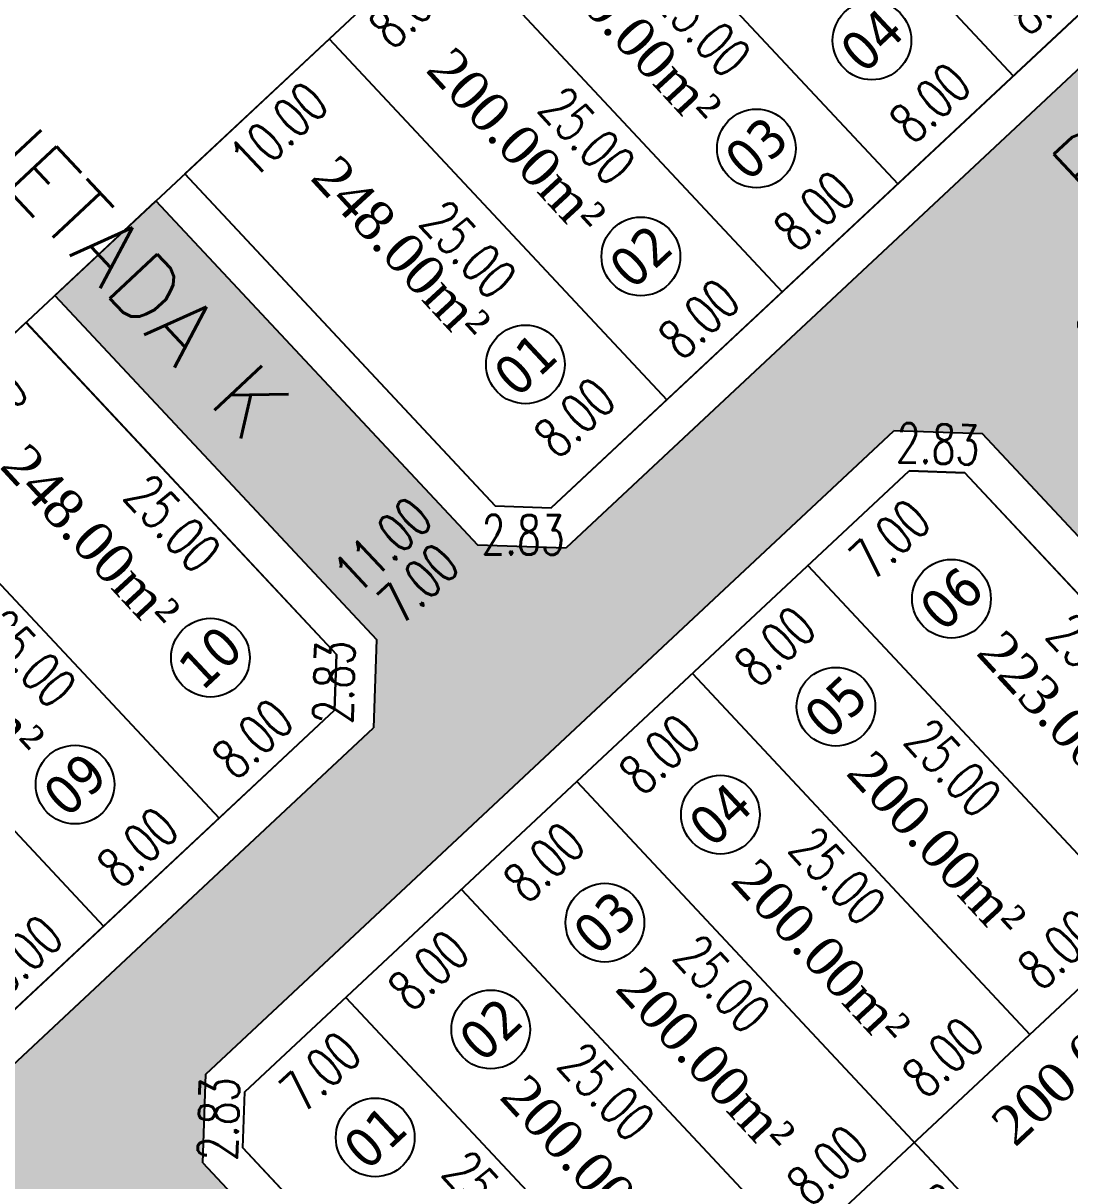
# Model space of a CAD drawing. Header units: metres. Extents: x 437145 to 437701, y 9614495 to 9615043.
# Drawn here: x 437272.8 to 437325.8, y 9614732.4 to 9614791 of the extents above; entities that cross this region are included whole.
import ezdxf

# ---------------------------------------------------------------- set-up
doc = ezdxf.new("R2010")
doc.units = ezdxf.units.M
doc.header["$PDMODE"] = 35
doc.header["$PDSIZE"] = 0.1
for name, color, linetype in [('ADUTORA', 90, 'Continuous'), ('Auxiliar', 7, 'Continuous'), ('COTAS', 10, 'Continuous'), ('Layer3', 1, 'Continuous'), ('M_FIO', 32, 'Continuous'), ('ÁREA', 7, 'Continuous')]:
    doc.layers.add(name, color=color, linetype=linetype)
doc.styles.add('COTAS', font='romans.shx', dxfattribs={"width": 0.7})
doc.styles.add('symplex', font='simplex.shx', dxfattribs={"bigfont": 'bigfont.shx'})
doc.styles.add('tahoma', font='tahoma.ttf')
doc.styles.add('ÁREA', font='times.ttf', dxfattribs={"height": 2})
doc.dimstyles.new('C-75', dxfattribs={"dimtxt": 2, "dimasz": 0.2, "dimexe": 0, "dimexo": 0, "dimgap": 1, "dimtad": 0, "dimzin": 4, "dimdsep": 46, "dimtxsty": 'COTAS', "dimblk1": 'BOL-COT', "dimblk2": 'BOL-COT', "dimsah": 1, "dimcen": 0.1, "dimse1": 1, "dimse2": 1, "dimsd1": 1, "dimsd2": 1, "dimclrd": 8, "dimclre": 256, "dimaunit": 1, "dimadec": 3, "dimazin": 0, "dimtfac": 0.5, "dimtix": 1, "dimtmove": 0, "dimatfit": 3, "dimldrblk": 'BOL-COT', "dimfxl": 1, "dimtolj": 1, "dimtzin": 0, "dimarcsym": 0})

# ---------------------------------------------------------------- blocks, each defined once
blk = doc.blocks.new('*D5')
at = {"layer": 'Defpoints', "color": 0, "transparency": 16777216}
for p in [(2540.772, 1164.076), (2532.772, 1161.546), (2540.772, 1161.547)]:
    blk.add_point(p, dxfattribs=at)
at = {"layer": 'Layer3', "transparency": 16777216, "insert": (2536.772, 1164.076), "char_height": 2, "attachment_point": 5, "rotation": 0.00203, "style": 'COTAS'}
blk.add_mtext('\\A1;8.00', dxfattribs=at)
blk = doc.blocks.new('BOL-COT')
at = {"layer": 'COTAS'}
for p, q in [((0, -3), (0, 3)), ((-2, 0), (2, 0))]:
    blk.add_line(p, q, dxfattribs=at)
blk.add_circle((0, 0), 0.4, dxfattribs=at)
blk = doc.blocks.new('*D6')
at = {"layer": 'Defpoints', "color": 0, "transparency": 16777216}
for p in [(2538.645, 1186.547), (2540.771, 1186.547), (2540.772, 1161.547)]:
    blk.add_point(p, dxfattribs=at)
at = {"layer": 'Layer3', "transparency": 16777216, "insert": (2538.646, 1173.954), "char_height": 2, "attachment_point": 5, "rotation": 270.00204, "style": 'COTAS'}
blk.add_mtext('\\A1;25.00', dxfattribs=at)
blk = doc.blocks.new('*D41')
at = {"layer": 'Defpoints', "color": 0, "transparency": 16777216}
for p in [(2564.772, 1163.431), (2564.772, 1161.548), (2572.772, 1161.548)]:
    blk.add_point(p, dxfattribs=at)
at = {"layer": 'Layer3', "transparency": 16777216, "insert": (2568.772, 1163.431), "char_height": 2, "attachment_point": 5, "rotation": 0.00204, "style": 'COTAS'}
blk.add_mtext('\\A1;8.00', dxfattribs=at)
blk = doc.blocks.new('*D42')
at = {"layer": 'Defpoints', "color": 0, "transparency": 16777216}
for p in [(2556.772, 1163.43), (2556.772, 1161.547), (2564.772, 1161.548)]:
    blk.add_point(p, dxfattribs=at)
at = {"layer": 'Layer3', "transparency": 16777216, "insert": (2560.772, 1163.43), "char_height": 2, "attachment_point": 5, "rotation": 0.00204, "style": 'COTAS'}
blk.add_mtext('\\A1;8.00', dxfattribs=at)
blk = doc.blocks.new('*D43')
at = {"layer": 'Defpoints', "color": 0, "transparency": 16777216}
for p in [(2548.772, 1163.43), (2548.772, 1161.547), (2556.772, 1161.547)]:
    blk.add_point(p, dxfattribs=at)
at = {"layer": 'Layer3', "transparency": 16777216, "insert": (2552.772, 1163.43), "char_height": 2, "attachment_point": 5, "rotation": 0.00204, "style": 'COTAS'}
blk.add_mtext('\\A1;8.00', dxfattribs=at)
blk = doc.blocks.new('*D44')
at = {"layer": 'Defpoints', "color": 0, "transparency": 16777216}
for p in [(2540.772, 1163.43), (2540.772, 1161.547), (2548.772, 1161.547)]:
    blk.add_point(p, dxfattribs=at)
at = {"layer": 'Layer3', "transparency": 16777216, "insert": (2544.772, 1163.43), "char_height": 2, "attachment_point": 5, "rotation": 0.00204, "style": 'COTAS'}
blk.add_mtext('\\A1;8.00', dxfattribs=at)
blk = doc.blocks.new('*D71')
at = {"layer": 'Defpoints', "color": 0, "transparency": 16777216}
for p in [(2564.769, 1186.55), (2562.961, 1161.55), (2564.77, 1161.55)]:
    blk.add_point(p, dxfattribs=at)
at = {"layer": 'Layer3', "transparency": 16777216, "insert": (2562.961, 1174.05), "char_height": 2, "attachment_point": 5, "rotation": 270.00204, "style": 'COTAS'}
blk.add_mtext('\\A1;25.00', dxfattribs=at)
blk = doc.blocks.new('*D72')
at = {"layer": 'Defpoints', "color": 0, "transparency": 16777216}
for p in [(2556.769, 1186.549), (2554.961, 1161.549), (2556.77, 1161.549)]:
    blk.add_point(p, dxfattribs=at)
at = {"layer": 'Layer3', "transparency": 16777216, "insert": (2554.961, 1174.049), "char_height": 2, "attachment_point": 5, "rotation": 270.00204, "style": 'COTAS'}
blk.add_mtext('\\A1;25.00', dxfattribs=at)
blk = doc.blocks.new('*D73')
at = {"layer": 'Defpoints', "color": 0, "transparency": 16777216}
for p in [(2548.769, 1186.549), (2546.961, 1161.549), (2548.77, 1161.549)]:
    blk.add_point(p, dxfattribs=at)
at = {"layer": 'Layer3', "transparency": 16777216, "insert": (2546.961, 1174.049), "char_height": 2, "attachment_point": 5, "rotation": 270.00204, "style": 'COTAS'}
blk.add_mtext('\\A1;25.00', dxfattribs=at)
blk = doc.blocks.new('*D216')
at = {"layer": 'Defpoints', "color": 0, "transparency": 16777216}
for p in [(2501.273, 1150.545), (2508.273, 1150.546), (2508.273, 1148.689)]:
    blk.add_point(p, dxfattribs=at)
at = {"layer": 'Layer3', "transparency": 16777216, "insert": (2504.773, 1148.689), "char_height": 2, "attachment_point": 5, "rotation": 0.00204, "style": 'COTAS'}
blk.add_mtext('\\A1;7.00', dxfattribs=at)
blk = doc.blocks.new('*D217')
at = {"layer": 'Defpoints', "color": 0, "transparency": 16777216}
for p in [(2530.771, 1186.546), (2540.771, 1186.547), (2540.771, 1184.933)]:
    blk.add_point(p, dxfattribs=at)
at = {"layer": 'Layer3', "transparency": 16777216, "insert": (2535.771, 1184.933), "char_height": 2, "attachment_point": 5, "rotation": 0.00204, "style": 'COTAS'}
blk.add_mtext('\\A1;10.00', dxfattribs=at)
blk = doc.blocks.new('*D218')
at = {"layer": 'Defpoints', "color": 0, "transparency": 16777216}
for p in [(2540.774, 1186.545), (2548.771, 1186.545), (2548.771, 1184.914)]:
    blk.add_point(p, dxfattribs=at)
at = {"layer": 'Layer3', "transparency": 16777216, "insert": (2544.8, 1184.914), "char_height": 2, "attachment_point": 5, "rotation": 0.00204, "style": 'COTAS'}
blk.add_mtext('\\A1;8.00', dxfattribs=at)
blk = doc.blocks.new('*D220')
at = {"layer": 'Defpoints', "color": 0, "transparency": 16777216}
for p in [(2519.771, 1168.046), (2530.774, 1168.044), (2530.774, 1165.994)]:
    blk.add_point(p, dxfattribs=at)
at = {"layer": 'Layer3', "transparency": 16777216, "insert": (2525.272, 1165.995), "char_height": 2, "attachment_point": 5, "rotation": 359.99204, "style": 'COTAS'}
blk.add_mtext('\\A1;11.00', dxfattribs=at)
blk = doc.blocks.new('*D236')
at = {"layer": 'Defpoints', "color": 0, "transparency": 16777216}
for p in [(2501.772, 1163.294), (2493.772, 1161.545), (2501.772, 1161.545)]:
    blk.add_point(p, dxfattribs=at)
at = {"layer": 'Layer3', "transparency": 16777216, "insert": (2497.772, 1163.294), "char_height": 2, "attachment_point": 5, "rotation": 0.00204, "style": 'COTAS'}
blk.add_mtext('\\A1;8.00', dxfattribs=at)
blk = doc.blocks.new('*D237')
at = {"layer": 'Defpoints', "color": 0, "transparency": 16777216}
for p in [(2501.771, 1186.545), (2500.25, 1161.545), (2501.772, 1161.545)]:
    blk.add_point(p, dxfattribs=at)
at = {"layer": 'Layer3', "transparency": 16777216, "insert": (2500.249, 1174.045), "char_height": 2, "attachment_point": 5, "rotation": 270.00204, "style": 'COTAS'}
blk.add_mtext('\\A1;25.00', dxfattribs=at)
blk = doc.blocks.new('*D239')
at = {"layer": 'Defpoints', "color": 0, "transparency": 16777216}
for p in [(2509.772, 1163.295), (2501.772, 1161.545), (2509.772, 1161.546)]:
    blk.add_point(p, dxfattribs=at)
at = {"layer": 'Layer3', "transparency": 16777216, "insert": (2505.772, 1163.294), "char_height": 2, "attachment_point": 5, "rotation": 0.00204, "style": 'COTAS'}
blk.add_mtext('\\A1;8.00', dxfattribs=at)
blk = doc.blocks.new('*D240')
at = {"layer": 'Defpoints', "color": 0, "transparency": 16777216}
for p in [(2509.771, 1186.546), (2508.25, 1161.546), (2509.772, 1161.546)]:
    blk.add_point(p, dxfattribs=at)
at = {"layer": 'Layer3', "transparency": 16777216, "insert": (2508.249, 1174.046), "char_height": 2, "attachment_point": 5, "rotation": 270.00204, "style": 'COTAS'}
blk.add_mtext('\\A1;25.00', dxfattribs=at)
blk = doc.blocks.new('*D242')
at = {"layer": 'Defpoints', "color": 0, "transparency": 16777216}
for p in [(2517.772, 1163.328), (2509.772, 1161.546), (2517.772, 1161.546)]:
    blk.add_point(p, dxfattribs=at)
at = {"layer": 'Layer3', "transparency": 16777216, "insert": (2513.772, 1163.327), "char_height": 2, "attachment_point": 5, "rotation": 0.00196, "style": 'COTAS'}
blk.add_mtext('\\A1;8.00', dxfattribs=at)
blk = doc.blocks.new('*D243')
at = {"layer": 'Defpoints', "color": 0, "transparency": 16777216}
for p in [(2519.771, 1186.546), (2518.25, 1161.546), (2519.772, 1161.546)]:
    blk.add_point(p, dxfattribs=at)
at = {"layer": 'Layer3', "transparency": 16777216, "insert": (2518.249, 1174.046), "char_height": 2, "attachment_point": 5, "rotation": 270.00204, "style": 'COTAS'}
blk.add_mtext('\\A1;25.00', dxfattribs=at)
blk = doc.blocks.new('*D244')
at = {"layer": 'Defpoints', "color": 0, "transparency": 16777216}
for p in [(2509.771, 1186.546), (2519.771, 1186.546), (2519.771, 1184.692)]:
    blk.add_point(p, dxfattribs=at)
at = {"layer": 'Layer3', "transparency": 16777216, "insert": (2514.771, 1184.692), "char_height": 2, "attachment_point": 5, "rotation": 0.00175, "style": 'COTAS'}
blk.add_mtext('\\A1;10.00', dxfattribs=at)
blk = doc.blocks.new('*D259')
at = {"layer": 'Defpoints', "color": 0, "transparency": 16777216}
for p in [(2508.273, 1150.546), (2516.273, 1150.546), (2516.273, 1148.696)]:
    blk.add_point(p, dxfattribs=at)
at = {"layer": 'Layer3', "transparency": 16777216, "insert": (2512.273, 1148.696), "char_height": 2, "attachment_point": 5, "rotation": 0.00203, "style": 'COTAS'}
blk.add_mtext('\\A1;8.00', dxfattribs=at)
blk = doc.blocks.new('*D260')
at = {"layer": 'Defpoints', "color": 0, "transparency": 16777216}
for p in [(2516.273, 1150.546), (2514.643, 1125.546), (2516.274, 1125.546)]:
    blk.add_point(p, dxfattribs=at)
at = {"layer": 'Layer3', "transparency": 16777216, "insert": (2514.643, 1138.046), "char_height": 2, "attachment_point": 5, "rotation": 270.00204, "style": 'COTAS'}
blk.add_mtext('\\A1;25.00', dxfattribs=at)
blk = doc.blocks.new('*D261')
at = {"layer": 'Defpoints', "color": 0, "transparency": 16777216}
for p in [(2508.273, 1150.546), (2506.643, 1125.546), (2508.274, 1125.546)]:
    blk.add_point(p, dxfattribs=at)
at = {"layer": 'Layer3', "transparency": 16777216, "insert": (2506.643, 1138.046), "char_height": 2, "attachment_point": 5, "rotation": 270.00204, "style": 'COTAS'}
blk.add_mtext('\\A1;25.00', dxfattribs=at)
blk = doc.blocks.new('*D262')
at = {"layer": 'Defpoints', "color": 0, "transparency": 16777216}
for p in [(2524.274, 1127.706), (2516.274, 1125.546), (2524.274, 1125.546)]:
    blk.add_point(p, dxfattribs=at)
at = {"layer": 'Layer3', "transparency": 16777216, "insert": (2520.274, 1127.706), "char_height": 2, "attachment_point": 5, "rotation": 0.00178, "style": 'COTAS'}
blk.add_mtext('\\A1;8.00', dxfattribs=at)
blk = doc.blocks.new('*D263')
at = {"layer": 'Defpoints', "color": 0, "transparency": 16777216}
for p in [(2516.273, 1150.546), (2524.273, 1150.546), (2524.273, 1148.697)]:
    blk.add_point(p, dxfattribs=at)
at = {"layer": 'Layer3', "transparency": 16777216, "insert": (2520.273, 1148.696), "char_height": 2, "attachment_point": 5, "rotation": 0.00203, "style": 'COTAS'}
blk.add_mtext('\\A1;8.00', dxfattribs=at)
blk = doc.blocks.new('*D264')
at = {"layer": 'Defpoints', "color": 0, "transparency": 16777216}
for p in [(2524.273, 1150.546), (2522.643, 1125.546), (2524.274, 1125.546)]:
    blk.add_point(p, dxfattribs=at)
at = {"layer": 'Layer3', "transparency": 16777216, "insert": (2522.643, 1138.046), "char_height": 2, "attachment_point": 5, "rotation": 270.00204, "style": 'COTAS'}
blk.add_mtext('\\A1;25.00', dxfattribs=at)
blk = doc.blocks.new('*D265')
at = {"layer": 'Defpoints', "color": 0, "transparency": 16777216}
for p in [(2532.274, 1127.707), (2524.274, 1125.546), (2532.274, 1125.546)]:
    blk.add_point(p, dxfattribs=at)
at = {"layer": 'Layer3', "transparency": 16777216, "insert": (2528.274, 1127.706), "char_height": 2, "attachment_point": 5, "rotation": 0.00178, "style": 'COTAS'}
blk.add_mtext('\\A1;8.00', dxfattribs=at)
blk = doc.blocks.new('*D266')
at = {"layer": 'Defpoints', "color": 0, "transparency": 16777216}
for p in [(2524.273, 1150.546), (2532.273, 1150.546), (2532.273, 1148.697)]:
    blk.add_point(p, dxfattribs=at)
at = {"layer": 'Layer3', "transparency": 16777216, "insert": (2528.273, 1148.697), "char_height": 2, "attachment_point": 5, "rotation": 0.00203, "style": 'COTAS'}
blk.add_mtext('\\A1;8.00', dxfattribs=at)
blk = doc.blocks.new('*D267')
at = {"layer": 'Defpoints', "color": 0, "transparency": 16777216}
for p in [(2532.273, 1150.546), (2530.643, 1125.546), (2532.274, 1125.546)]:
    blk.add_point(p, dxfattribs=at)
at = {"layer": 'Layer3', "transparency": 16777216, "insert": (2530.643, 1138.046), "char_height": 2, "attachment_point": 5, "rotation": 270.00204, "style": 'COTAS'}
blk.add_mtext('\\A1;25.00', dxfattribs=at)
blk = doc.blocks.new('*D268')
at = {"layer": 'Defpoints', "color": 0, "transparency": 16777216}
for p in [(2540.274, 1127.707), (2532.274, 1125.546), (2540.274, 1125.547)]:
    blk.add_point(p, dxfattribs=at)
at = {"layer": 'Layer3', "transparency": 16777216, "insert": (2536.274, 1127.707), "char_height": 2, "attachment_point": 5, "rotation": 0.00178, "style": 'COTAS'}
blk.add_mtext('\\A1;8.00', dxfattribs=at)
blk = doc.blocks.new('*D269')
at = {"layer": 'Defpoints', "color": 0, "transparency": 16777216}
for p in [(2532.273, 1150.546), (2540.273, 1150.547), (2540.273, 1148.697)]:
    blk.add_point(p, dxfattribs=at)
at = {"layer": 'Layer3', "transparency": 16777216, "insert": (2536.273, 1148.697), "char_height": 2, "attachment_point": 5, "rotation": 0.00203, "style": 'COTAS'}
blk.add_mtext('\\A1;8.00', dxfattribs=at)
blk = doc.blocks.new('*D270')
at = {"layer": 'Defpoints', "color": 0, "transparency": 16777216}
for p in [(2540.273, 1150.547), (2538.643, 1125.547), (2540.274, 1125.547)]:
    blk.add_point(p, dxfattribs=at)
at = {"layer": 'Layer3', "transparency": 16777216, "insert": (2538.643, 1138.047), "char_height": 2, "attachment_point": 5, "rotation": 270.00204, "style": 'COTAS'}
blk.add_mtext('\\A1;25.00', dxfattribs=at)
blk = doc.blocks.new('*D271')
at = {"layer": 'Defpoints', "color": 0, "transparency": 16777216}
for p in [(2549.273, 1148.547), (2547.537, 1125.547), (2549.274, 1125.547)]:
    blk.add_point(p, dxfattribs=at)
at = {"layer": 'Layer3', "transparency": 16777216, "insert": (2547.536, 1137.047), "char_height": 2, "attachment_point": 5, "rotation": 270.00204, "style": 'COTAS'}
blk.add_mtext('\\A1;23.00', dxfattribs=at)
blk = doc.blocks.new('*D275')
at = {"layer": 'Defpoints', "color": 0, "transparency": 16777216}
for p in [(2524.274, 1119.39), (2524.274, 1117.546), (2549.274, 1117.547)]:
    blk.add_point(p, dxfattribs=at)
at = {"layer": 'Layer3', "transparency": 16777216, "insert": (2536.774, 1119.39), "char_height": 2, "attachment_point": 5, "rotation": 0.00204, "style": 'COTAS'}
blk.add_mtext('\\A1;25.00', dxfattribs=at)
blk = doc.blocks.new('*D277')
at = {"layer": 'Defpoints', "color": 0, "transparency": 16777216}
for p in [(2520.177, 1125.368), (2520.177, 1117.368), (2522.708, 1117.368)]:
    blk.add_point(p, dxfattribs=at)
at = {"layer": 'Layer3', "transparency": 16777216, "insert": (2522.708, 1121.368), "char_height": 2, "attachment_point": 5, "rotation": 270.00204, "style": 'COTAS'}
blk.add_mtext('\\A1;8.00', dxfattribs=at)
blk = doc.blocks.new('*D350')
at = {"layer": 'Defpoints', "color": 0, "transparency": 16777216}
for p in [(2501.273, 1150.545), (2498.364, 1149.454), (2499.273, 1148.545)]:
    blk.add_point(p, dxfattribs=at)
at = {"layer": 'Layer3', "transparency": 16777216, "insert": (2499.364, 1150.454), "char_height": 2, "attachment_point": 5, "rotation": 45.00204, "style": 'COTAS'}
blk.add_mtext('\\A1;2.83', dxfattribs=at)
blk = doc.blocks.new('*D446')
at = {"layer": 'Defpoints', "color": 0, "transparency": 16777216}
for p in [(2562.273, 1150.548), (2559.364, 1149.456), (2560.273, 1148.547)]:
    blk.add_point(p, dxfattribs=at)
at = {"layer": 'Layer3', "transparency": 16777216, "insert": (2560.364, 1150.456), "char_height": 2, "attachment_point": 5, "rotation": 45.00204, "style": 'COTAS'}
blk.add_mtext('\\A1;2.83', dxfattribs=at)
blk = doc.blocks.new('*D869')
at = {"layer": 'Defpoints', "color": 0, "transparency": 16777216}
for p in [(2521.772, 1164.019), (2528.772, 1164.019), (2521.772, 1163.352)]:
    blk.add_point(p, dxfattribs=at)
at = {"layer": 'Layer3', "transparency": 16777216, "insert": (2525.272, 1163.352), "char_height": 2, "attachment_point": 5, "rotation": 0.00204, "style": 'COTAS'}
blk.add_mtext('\\A1;7.00', dxfattribs=at)
blk = doc.blocks.new('*D892')
at = {"layer": 'Defpoints', "color": 0, "transparency": 16777216}
for p in [(2519.772, 1163.546), (2517.714, 1161.604), (2517.772, 1161.546)]:
    blk.add_point(p, dxfattribs=at)
at = {"layer": 'Layer3', "transparency": 16777216, "insert": (2518.714, 1162.604), "char_height": 2, "attachment_point": 5, "rotation": 45.00273, "style": 'COTAS'}
blk.add_mtext('\\A1;2.83', dxfattribs=at)
blk = doc.blocks.new('*D893')
at = {"layer": 'Defpoints', "color": 0, "transparency": 16777216}
for p in [(2540.713, 1150.545), (2547.713, 1150.546), (2547.713, 1148.689)]:
    blk.add_point(p, dxfattribs=at)
at = {"layer": 'Layer3', "transparency": 16777216, "insert": (2544.213, 1148.689), "char_height": 2, "attachment_point": 5, "rotation": 0.00204, "style": 'COTAS'}
blk.add_mtext('\\A1;7.00', dxfattribs=at)
blk = doc.blocks.new('*D896')
at = {"layer": 'Defpoints', "color": 0, "transparency": 16777216}
for p in [(2547.273, 1150.547), (2550.273, 1149.547), (2549.273, 1148.547)]:
    blk.add_point(p, dxfattribs=at)
at = {"layer": 'Layer3', "transparency": 16777216, "insert": (2549.273, 1150.547), "char_height": 2, "attachment_point": 5, "rotation": 315.00204, "style": 'COTAS'}
blk.add_mtext('\\A1;2.83', dxfattribs=at)
blk = doc.blocks.new('*D897')
at = {"layer": 'Defpoints', "color": 0, "transparency": 16777216}
for p in [(2530.772, 1163.546), (2532.828, 1161.605), (2531.83, 1160.548)]:
    blk.add_point(p, dxfattribs=at)
at = {"layer": 'Layer3', "transparency": 16777216, "insert": (2530.802, 1161.519), "char_height": 2, "attachment_point": 5, "rotation": 316.64208, "style": 'COTAS'}
blk.add_mtext('\\A1;2.83', dxfattribs=at)
blk = doc.blocks.new('atutu')
h = blk.add_hatch(color=252)
h.dxf.hatch_style = 1
h.paths.add_polyline_path([(2863.271, 1159.558), (2832.441, 1159.557), (2829.27, 1162.729), (2829.271, 1186.557), (2822.271, 1186.557), (2822.27, 1162.728), (2819.098, 1159.557), (2712.444, 1159.553), (2709.272, 1162.724), (2709.271, 1186.548), (2702.271, 1186.553), (2702.272, 1162.724), (2699.101, 1159.552), (2531.944, 1159.546), (2528.772, 1162.718), (2528.771, 1186.546), (2521.771, 1186.546), (2521.772, 1162.718), (2518.601, 1159.546), (2436.444, 1159.543), (2433.273, 1162.713), (2433.273, 1186.282), (2426.273, 1186.282), (2426.282, 928.758), (2433.282, 928.743), (2433.28, 991.384), (2436.439, 994.543), (2521.437, 994.546), (2521.437, 994.546), (2524.218, 994.546), (2531.218, 994.546), (2534.78, 994.547), (2534.769, 994.547), (2792.107, 994.556), (2795.278, 991.384), (2795.281, 928.756), (2802.281, 928.756), (2802.278, 991.395), (2805.439, 994.556), (2853.118, 994.558), (2856.278, 991.397), (2856.281, 928.758), (2863.271, 928.758)])
h.paths.add_polyline_path([(2612.273, 1149.378), (2612.278, 1004.721), (2609.106, 1001.549), (2561.45, 1001.548), (2558.278, 1004.719), (2558.273, 1149.376), (2561.444, 1152.548), (2609.101, 1152.549)], flags=16)
h.paths.add_polyline_path([(2619.273, 1149.378), (2622.444, 1152.55), (2670.101, 1152.551), (2673.273, 1149.38), (2673.278, 1004.723), (2670.106, 1001.551), (2622.45, 1001.55), (2619.278, 1004.721)], flags=16)
h.paths.add_polyline_path([(2551.273, 1149.376), (2551.278, 1004.719), (2548.106, 1001.547), (2500.45, 1001.545), (2497.278, 1004.717), (2497.273, 1149.374), (2500.444, 1152.545), (2548.101, 1152.547)], flags=16)
h.paths.add_polyline_path([(2680.273, 1149.38), (2683.444, 1152.552), (2731.101, 1152.554), (2734.273, 1149.382), (2734.278, 1004.725), (2731.106, 1001.554), (2683.45, 1001.552), (2680.278, 1004.723)], flags=16)
h.paths.add_polyline_path([(2490.273, 1149.373), (2490.278, 1004.717), (2487.106, 1001.545), (2436.452, 1001.543), (2433.279, 1004.716), (2433.274, 1149.373), (2436.444, 1152.543), (2487.101, 1152.545)], flags=16)
h.paths.add_polyline_path([(2741.273, 1149.382), (2744.444, 1152.554), (2792.101, 1152.556), (2795.273, 1149.384), (2795.278, 1004.727), (2792.106, 1001.556), (2744.45, 1001.554), (2741.278, 1004.725)], flags=16)
h.paths.add_polyline_path([(2802.273, 1149.384), (2805.444, 1152.556), (2853.101, 1152.558), (2856.273, 1149.386), (2856.278, 1004.73), (2853.106, 1001.558), (2805.45, 1001.556), (2802.278, 1004.728)], flags=16)
at = {"layer": 'Layer3', "color": 0}
for p, q in [((2501.771, 1186.545), (2501.772, 1161.545)), ((2509.771, 1186.546), (2509.772, 1161.546)), ((2519.771, 1186.546), (2519.772, 1163.546)), ((2519.772, 1163.546), (2517.772, 1161.546)), ((2530.772, 1163.546), (2532.772, 1161.546)), ((2499.273, 1148.545), (2501.273, 1150.545)), ((2549.273, 1148.547), (2547.273, 1150.547))]:
    blk.add_line(p, q, dxfattribs=at)
for points in [[(2702.797, 1186.553), (2480.954, 1186.545)], [(2530.771, 1186.546), (2530.772, 1163.546)], [(2540.771, 1186.547), (2540.772, 1161.547)], [(2548.771, 1186.547), (2548.772, 1161.547)], [(2556.771, 1186.547), (2556.772, 1161.547)], [(2564.771, 1186.548), (2564.772, 1161.548)], [(2437.272, 1161.543), (2517.772, 1161.546)], [(2698.272, 1161.552), (2532.772, 1161.546)], [(2501.273, 1150.545), (2547.273, 1150.547)], [(2508.273, 1150.546), (2508.274, 1125.546)], [(2516.273, 1150.546), (2516.274, 1125.546)], [(2524.273, 1150.546), (2524.278, 1003.546)], [(2532.273, 1150.546), (2532.274, 1125.546)], [(2540.273, 1150.547), (2540.274, 1125.547)], [(2499.273, 1148.545), (2499.278, 1005.545)], [(2549.278, 1005.547), (2549.273, 1148.547)], [(2499.274, 1125.545), (2549.274, 1125.547)]]:
    blk.add_lwpolyline(points, dxfattribs=at)
for centre in [(2505.613, 1167.768), (2515.002, 1167.78), (2536.775, 1167.737), (2544.773, 1167.739), (2552.773, 1167.739), (2560.775, 1167.737), (2504.517, 1144.357), (2512.517, 1144.357), (2520.425, 1144.358), (2528.425, 1144.358), (2536.425, 1144.358), (2544.425, 1144.358)]:
    blk.add_circle(centre, 1.991, dxfattribs=at)
at = {"layer": 'M_FIO'}
for p, q in [((2521.771, 1186.546), (2521.772, 1162.718)), ((2521.771, 1186.546), (2521.772, 1162.718)), ((2521.772, 1162.718), (2518.601, 1159.546)), ((2521.772, 1162.718), (2518.601, 1159.546)), ((2528.772, 1162.718), (2531.944, 1159.546)), ((2528.772, 1162.718), (2531.944, 1159.546)), ((2497.273, 1149.374), (2500.444, 1152.545)), ((2497.273, 1149.374), (2500.444, 1152.545)), ((2551.273, 1149.376), (2548.101, 1152.547)), ((2551.273, 1149.376), (2548.101, 1152.547))]:
    blk.add_line(p, q, dxfattribs=at)
for points in [[(2521.771, 1186.546), (2528.771, 1186.546)], [(2528.771, 1186.546), (2528.772, 1162.718)], [(2528.771, 1186.546), (2528.772, 1162.718)], [(2436.444, 1159.543), (2518.601, 1159.546)], [(2436.444, 1159.543), (2518.601, 1159.546)], [(2699.101, 1159.552), (2531.944, 1159.546)], [(2699.101, 1159.552), (2531.944, 1159.546)], [(2500.444, 1152.545), (2548.101, 1152.547)], [(2500.444, 1152.545), (2548.101, 1152.547)], [(2497.273, 1149.374), (2497.278, 1004.717)], [(2497.273, 1149.374), (2497.278, 1004.717)], [(2551.278, 1004.719), (2551.273, 1149.376)], [(2551.278, 1004.719), (2551.273, 1149.376)]]:
    blk.add_lwpolyline(points, dxfattribs=at)
at = {"layer": 'ADUTORA', "color": 7, "style": 'symplex'}
for s, rotation, p in [('RUA PROJETADA K', 270.02567, (2523.683, 1214.658)), ('RUA PROJETADA A', 0.02567, (2563.006, 1153.96))]:
    blk.add_text(s, height=3.2843, rotation=rotation, dxfattribs=at).set_placement(p)
at = {"layer": 'Layer3', "color": 5, "char_height": 2, "attachment_point": 5, "rotation": 0.00204, "style": 'tahoma'}
for s, insert in [('\\A1;09', (2505.613, 1167.768)), ('\\A1;10', (2515.002, 1167.78)), ('\\A1;01', (2536.775, 1167.737)), ('\\A1;02', (2544.773, 1167.739)), ('\\A1;03', (2552.773, 1167.739)), ('\\A1;04', (2560.775, 1167.737)), ('\\A1;01', (2504.517, 1144.357)), ('\\A1;02', (2512.517, 1144.357)), ('\\A1;03', (2520.425, 1144.358)), ('\\A1;04', (2528.425, 1144.358)), ('\\A1;05', (2536.425, 1144.358)), ('\\A1;06', (2544.425, 1144.358))]:
    blk.add_mtext(s, dxfattribs=dict(at, insert=insert))
at = {"layer": 'ÁREA', "linetype": 'Continuous', "lineweight": -2, "extrusion": (-0.000658808, -0.026227, 0.999656), "style": 'ÁREA'}
for s, p in [('200.00m²', (2473.897, 1244.097, -37.164)), ('248.00m²', (2483.282, 1244.345, -37.17)), ('248.00m²', (2504.717, 1244.811, -37.183)), ('200.00m²', (2512.712, 1245.014, -37.188)), ('200.00m²', (2520.709, 1245.216, -37.193)), ('200.00m²', (2480.975, 1203.713, -36.104)), ('200.00m²', (2488.973, 1203.914, -36.109)), ('200.00m²', (2496.97, 1204.115, -36.115)), ('200.00m²', (2504.967, 1204.316, -36.12)), ('223.00m²', (2513.932, 1204.484, -36.124))]:
    blk.add_text(s, height=2, rotation=271, dxfattribs=at).set_placement(p)
at = {"layer": 'ÁREA', "linetype": 'Continuous', "lineweight": -2, "extrusion": (0.026231, -0.000470843, 0.999656), "style": 'ÁREA'}
blk.add_text('200.00m²', height=2, rotation=271, dxfattribs=at).set_placement((1167.044, -2506.513, 61.228))
at = {"layer": 'Layer3', "color": 0}
for p1, p2, distance, picture, middle in [((2501.771, 1186.545), (2501.772, 1161.545), -1.523, '*D237', (2500.249, 1174.045)), ((2509.771, 1186.546), (2509.772, 1161.546), -1.523, '*D240', (2508.249, 1174.046)), ((2509.771, 1186.546), (2519.771, 1186.546), -1.854, '*D244', (2514.771, 1184.692)), ((2519.771, 1186.546), (2519.772, 1161.546), -1.523, '*D243', (2518.249, 1174.046)), ((2530.771, 1186.546), (2540.771, 1186.547), -1.614, '*D217', (2535.771, 1184.933)), ((2548.769, 1186.549), (2548.77, 1161.549), -1.808, '*D73', (2546.961, 1174.049)), ((2556.769, 1186.549), (2556.77, 1161.549), -1.808, '*D72', (2554.961, 1174.049)), ((2564.769, 1186.55), (2564.77, 1161.55), -1.808, '*D71', (2562.961, 1174.05)), ((2519.771, 1168.046), (2530.774, 1168.044), -2.05, '*D220', (2525.272, 1165.995)), ((2532.772, 1161.546), (2540.772, 1161.547), 2.529, '*D5', (2536.772, 1164.076)), ((2493.772, 1161.545), (2501.772, 1161.545), 1.749, '*D236', (2497.772, 1163.294)), ((2501.772, 1161.545), (2509.772, 1161.546), 1.749, '*D239', (2505.772, 1163.294)), ((2509.772, 1161.546), (2517.772, 1161.546), 1.782, '*D242', (2513.772, 1163.327)), ((2528.772, 1164.019), (2521.772, 1164.019), 0.667, '*D869', (2525.272, 1163.352)), ((2548.772, 1161.547), (2540.772, 1161.547), -1.883, '*D44', (2544.772, 1163.43)), ((2556.772, 1161.547), (2548.772, 1161.547), -1.883, '*D43', (2552.772, 1163.43)), ((2564.772, 1161.548), (2556.772, 1161.547), -1.883, '*D42', (2560.772, 1163.43)), ((2572.772, 1161.548), (2564.772, 1161.548), -1.883, '*D41', (2568.772, 1163.431)), ((2530.772, 1163.546), (2532.828, 1161.605), -1.454, '*D897', (2530.802, 1161.519)), ((2547.273, 1150.547), (2549.273, 1148.547), 1.414, '*D896', (2549.273, 1150.547)), ((2562.273, 1150.548), (2560.273, 1148.547), -1.285, '*D446', (2560.364, 1150.456)), ((2501.273, 1150.545), (2499.273, 1148.545), -1.285, '*D350', (2499.364, 1150.454)), ((2501.273, 1150.545), (2508.273, 1150.546), -1.857, '*D216', (2504.773, 1148.689)), ((2508.273, 1150.546), (2508.274, 1125.546), -1.63, '*D261', (2506.643, 1138.046)), ((2508.273, 1150.546), (2516.273, 1150.546), -1.85, '*D259', (2512.273, 1148.696)), ((2516.273, 1150.546), (2516.274, 1125.546), -1.63, '*D260', (2514.643, 1138.046)), ((2516.273, 1150.546), (2524.273, 1150.546), -1.85, '*D263', (2520.273, 1148.696)), ((2524.273, 1150.546), (2524.274, 1125.546), -1.63, '*D264', (2522.643, 1138.046)), ((2524.273, 1150.546), (2532.273, 1150.546), -1.85, '*D266', (2528.273, 1148.697)), ((2532.273, 1150.546), (2532.274, 1125.546), -1.63, '*D267', (2530.643, 1138.046)), ((2532.273, 1150.546), (2540.273, 1150.547), -1.85, '*D269', (2536.273, 1148.697)), ((2540.273, 1150.547), (2540.274, 1125.547), -1.63, '*D270', (2538.643, 1138.047)), ((2540.713, 1150.545), (2547.713, 1150.546), -1.857, '*D893', (2544.213, 1148.689)), ((2549.273, 1148.547), (2549.274, 1125.547), -1.737, '*D271', (2547.536, 1137.047)), ((2516.274, 1125.546), (2524.274, 1125.546), 2.16, '*D262', (2520.274, 1127.706)), ((2524.274, 1125.546), (2532.274, 1125.546), 2.16, '*D265', (2528.274, 1127.706)), ((2532.274, 1125.546), (2540.274, 1125.547), 2.16, '*D268', (2536.274, 1127.707)), ((2549.274, 1117.547), (2524.274, 1117.546), -1.844, '*D275', (2536.774, 1119.39))]:
    dim = blk.add_aligned_dim(p1=p1, p2=p2, distance=distance, dimstyle='C-75', dxfattribs=at)
    dim.commit()
    dim.dimension.update_dxf_attribs({"geometry": picture, "text_midpoint": middle})
for base, p1, p2, angle, picture, middle in [((2538.645, 1186.547), (2540.772, 1161.547), (2540.771, 1186.547), 90.00204, '*D6', (2538.646, 1173.954)), ((2548.771, 1184.914), (2540.774, 1186.545), (2548.771, 1186.545), 0.00204, '*D218', (2544.8, 1184.914)), ((2522.708, 1117.368), (2520.177, 1125.368), (2520.177, 1117.368), 270.00204, '*D277', (2522.708, 1121.368))]:
    dim = blk.add_linear_dim(base=base, p1=p1, p2=p2, angle=angle, dimstyle='C-75', dxfattribs=at)
    dim.commit()
    dim.dimension.update_dxf_attribs({"geometry": picture, "text_midpoint": middle, "dimtype": 129})
dim = blk.add_aligned_dim(p1=(2519.772, 1163.546), p2=(2517.772, 1161.546), distance=-0.082, dimstyle='C-75', override={"dimfxl": 1.25}, dxfattribs=at)
dim.commit()
dim.dimension.update_dxf_attribs({"geometry": '*D892', "text_midpoint": (2518.714, 1162.604)})

msp = doc.modelspace()

# ---------------------------------------------------------------- linework, layer by layer
at = {"layer": 'Auxiliar', "color": 2, "linetype": 'Continuous', "lineweight": -3}
for p, q in [((437281.003, 9614783.384), (437404.821, 9614899.143)), ((437299.537, 9614766.488), (437420.432, 9614879.514)), ((437296.71, 9614766.583), (437281.003, 9614783.384)), ((437211.421, 9614717.974), (437272.97, 9614775.874)), ((437288.675, 9614759.071), (437272.97, 9614775.874)), ((437284.04, 9614736.941), (437317.643, 9614768.355)), ((437317.643, 9614768.355), (437320.468, 9614768.26)), ((437418.128, 9614663.802), (437320.468, 9614768.26)), ((437296.71, 9614766.583), (437299.537, 9614766.488)), ((437288.58, 9614756.244), (437288.675, 9614759.071)), ((437229.777, 9614701.269), (437288.58, 9614756.244)), ((437283.944, 9614734.114), (437284.04, 9614736.941)), ((437381.606, 9614629.655), (437283.944, 9614734.114))]:
    msp.add_line(p, q, dxfattribs=at)

# ---------------------------------------------------------------- block references
at = {"rotation": 43.07140519794264}
msp.add_blockref('atutu', (436242.57, 9612188.321), dxfattribs=at)

doc.saveas('drawing.dxf')
